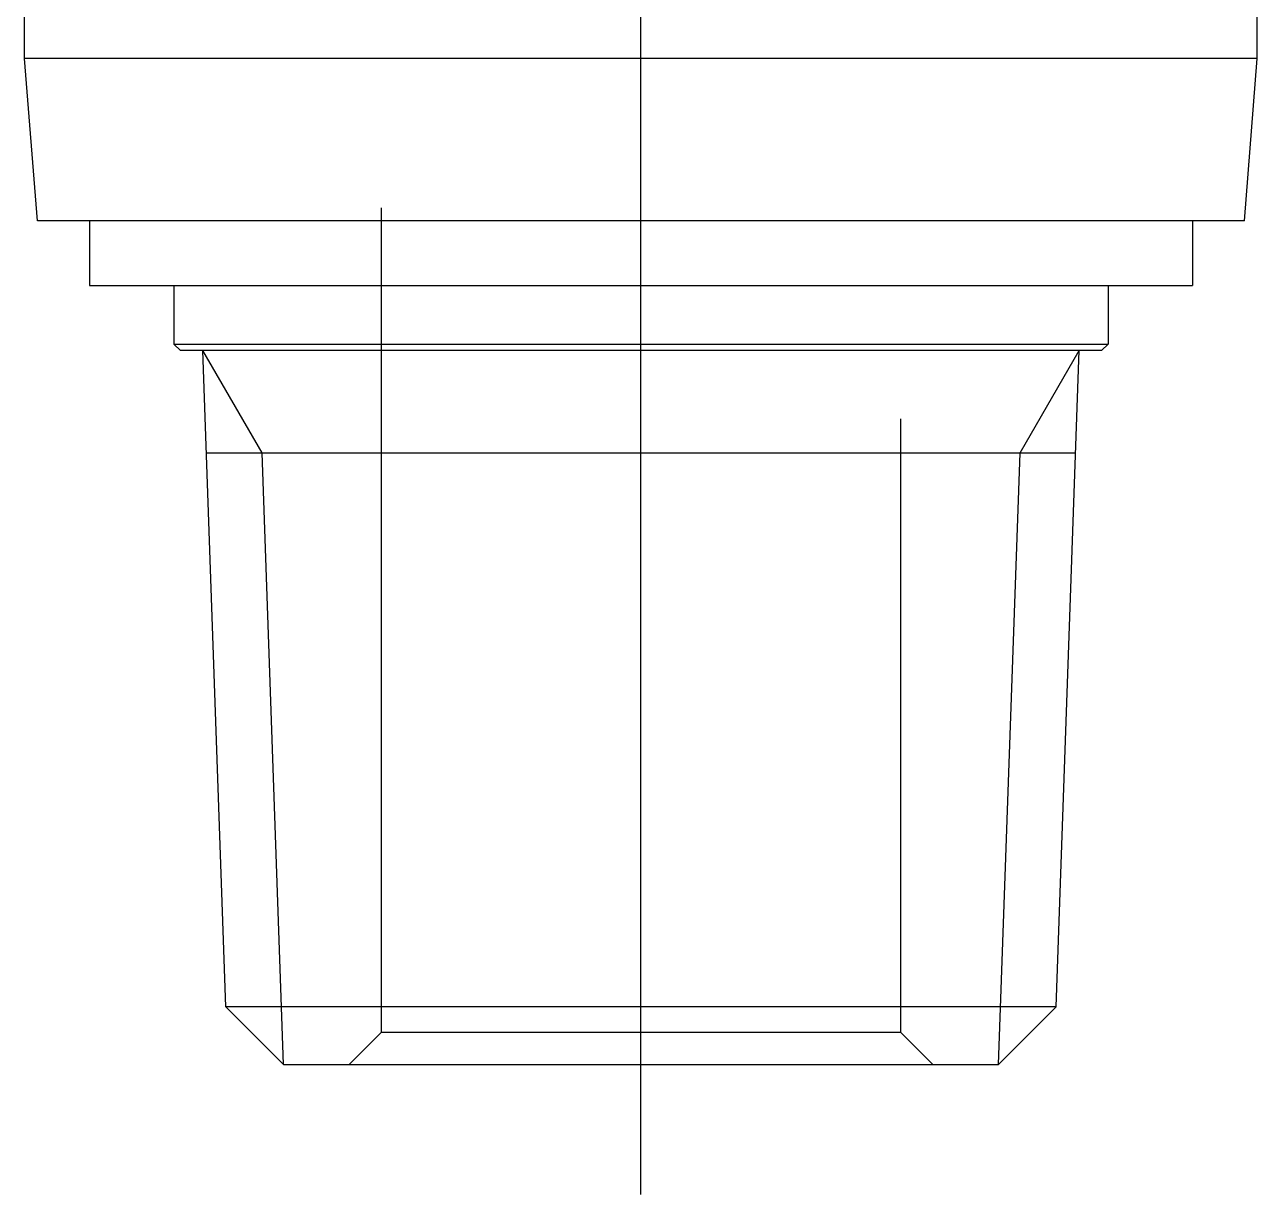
# Model space of a CAD drawing. Extents: x -40.9 to 40.8, y -39.4 to 14.
# Drawn here: x 21.81 to 40.81, y -24 to -5.98 of the extents above; entities that cross this region are included whole.
import ezdxf

# ---------------------------------------------------------------- set-up
doc = ezdxf.new("R2010")
doc.units = 0
doc.linetypes.add('CENTER', pattern=[50.8, 31.75, -6.35, 6.35, -6.35])
doc.linetypes.add('DASHED', pattern=[19.05, 12.7, -6.35])
doc.layers.get('0').update_dxf_attribs({"linetype": 'CONTINUOUS'})
doc.layers.add('CENTER', color=1, linetype='CENTER')

msp = doc.modelspace()

# ---------------------------------------------------------------- linework, layer by layer
at = {"color": 3, "linetype": 'DASHED'}
for p, q in [((27.313, -21.5), (27.313, 7)), ((35.313, 7), (35.313, -21.5)), ((26.813, -22), (27.313, -21.5)), ((27.313, -21.5), (35.313, -21.5)), ((35.313, -21.5), (35.813, -22))]:
    msp.add_line(p, q, dxfattribs=at)
at = {"color": 7, "linetype": 'CONTINUOUS'}
for p, q in [((21.813, -6.5), (21.813, 6.5)), ((40.813, -6.5), (40.813, 6.5)), ((40.813, -6.5), (21.813, -6.5)), ((22.013, -9), (21.813, -6.5)), ((40.613, -9), (40.813, -6.5)), ((40.613, -9), (22.013, -9)), ((22.813, -9), (22.813, -10)), ((39.813, -9), (39.813, -10)), ((22.813, -10), (39.813, -10)), ((24.113, -10), (24.113, -10.9)), ((38.513, -10), (38.513, -10.9)), ((24.113, -10.9), (38.513, -10.9)), ((24.213, -11), (24.113, -10.9)), ((38.413, -11), (24.213, -11)), ((24.914, -21.113), (24.561, -11)), ((37.713, -21.113), (38.066, -11)), ((38.413, -11), (38.513, -10.9)), ((24.616, -12.578), (38.011, -12.578)), ((37.713, -21.113), (24.914, -21.113)), ((25.801, -22), (24.914, -21.113)), ((36.826, -22), (37.713, -21.113)), ((25.801, -22), (36.826, -22))]:
    msp.add_line(p, q, dxfattribs=at)
at = {"color": 3, "linetype": 'CONTINUOUS'}
for p, q in [((25.472, -12.578), (24.561, -11)), ((37.155, -12.578), (38.066, -11)), ((25.801, -22), (25.472, -12.578)), ((36.826, -22), (37.155, -12.578))]:
    msp.add_line(p, q, dxfattribs=at)
at = {"layer": 'CENTER', "color": 1, "linetype": 'CENTER'}
msp.add_line((31.313, -24), (31.313, 14), dxfattribs=at)

doc.saveas('drawing.dxf')
